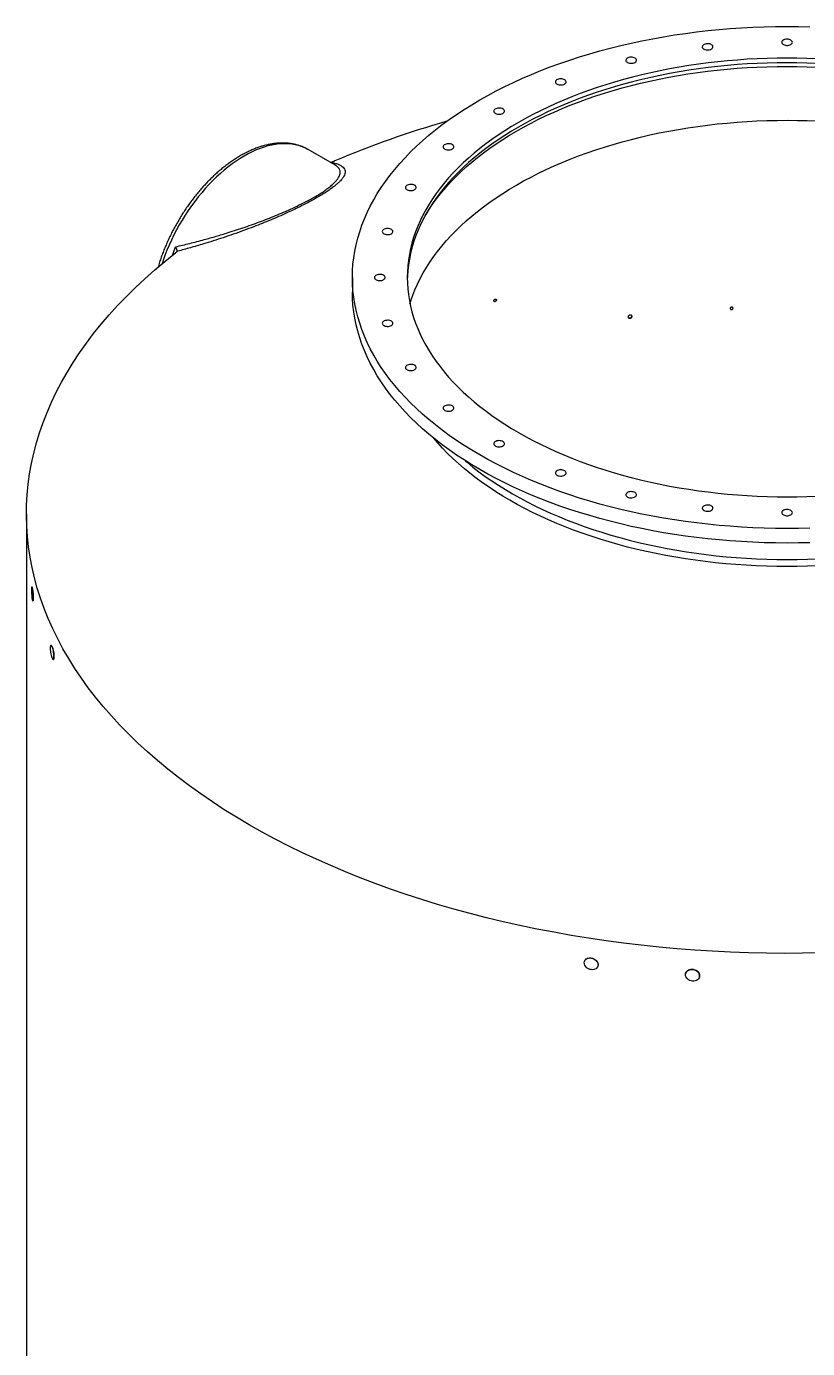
# Model space of a CAD drawing. Header units: millimetres. Extents: x 0 to 594, y 0 to 420.
# Drawn here: x 326.3 to 362.8, y 62.7 to 124.5 of the extents above; entities that cross this region are included whole.
import ezdxf

# ---------------------------------------------------------------- set-up
doc = ezdxf.new("R2010")
doc.units = ezdxf.units.MM

msp = doc.modelspace()

# ---------------------------------------------------------------- linework, layer by layer
at = {"color": 7, "linetype": 'Continuous', "lineweight": 25}
for p, q in [((340.7214, 118.0443), (339.4864, 118.7573)), ((340.5165, 118.1626), (340.5687, 118.1698)), ((340.7237, 118.0399), (340.7202, 118.042)), ((333.3461, 114.0003), (333.3468, 114.008)), ((341.5502, 112.7809), (341.5502, 112.1004)), ((354.6228, 110.9776), (354.619, 110.9985)), ((326.3002, 101.7122), (326.3002, 47.8264)), ((326.5522, 98.3142), (326.5516, 98.3141)), ((326.5997, 97.6492), (326.6002, 97.6492)), ((327.4501, 95.5725), (327.4495, 95.5724)), ((327.5509, 94.9135), (327.5515, 94.9136)), ((352.4181, 80.8242), (352.4177, 80.8234)), ((353.023, 80.544), (353.0234, 80.5447)), ((357.1389, 80.2214), (357.1387, 80.2206)), ((357.7902, 80.0793), (357.7904, 80.0802))]:
    msp.add_line(p, q, dxfattribs=at)
at = {"color": 7, "linetype": 'Continuous', "lineweight": 25, "flags": 128}
for points in [[(347.5057, 121.081), (347.887, 121.2954), (348.2779, 121.504), (348.6781, 121.7066), (349.0873, 121.9031), (349.5054, 122.0934), (349.9319, 122.2772), (350.3666, 122.4546), (350.8092, 122.6253), (351.2594, 122.7893), (351.7169, 122.9464), (352.1813, 123.0966), (352.6524, 123.2397), (353.1298, 123.3756), (353.6132, 123.5042), (354.1023, 123.6255), (354.5967, 123.7394), (355.0961, 123.8458), (355.6002, 123.9445), (356.1085, 124.0357), (356.6209, 124.1191), (357.1368, 124.1947), (357.656, 124.2625), (358.1781, 124.3225), (358.7027, 124.3745), (359.2295, 124.4186), (359.7581, 124.4547), (360.2882, 124.4829), (360.8194, 124.503), (361.3513, 124.515), (361.8835, 124.519), (362.4158, 124.515), (362.9477, 124.503)], [(358.3438, 123.4648), (358.3777, 123.4892), (358.4017, 123.5171), (358.4148, 123.5474), (358.4162, 123.5786), (358.406, 123.6092), (358.3847, 123.6379), (358.3531, 123.6633), (358.3129, 123.6841), (358.2658, 123.6995), (358.2142, 123.7086), (358.1603, 123.7111), (358.1067, 123.7069), (358.056, 123.6962), (358.0104, 123.6794), (357.9722, 123.6573), (357.9431, 123.631), (357.9244, 123.6017), (357.9171, 123.5708), (357.9215, 123.5397), (357.9374, 123.5098), (357.964, 123.4827), (358.0001, 123.4595), (358.044, 123.4412), (358.0937, 123.4289), (358.1468, 123.423), (358.2008, 123.4239), (358.2533, 123.4314), (358.3017, 123.4453), (358.3438, 123.4648)], [(362.0603, 123.6761), (362.0942, 123.7005), (362.1182, 123.7284), (362.1312, 123.7587), (362.1327, 123.7899), (362.1225, 123.8206), (362.1011, 123.8492), (362.0696, 123.8746), (362.0294, 123.8954), (361.9823, 123.9108), (361.9306, 123.9199), (361.8768, 123.9225), (361.8232, 123.9182), (361.7724, 123.9075), (361.7269, 123.8907), (361.6887, 123.8686), (361.6596, 123.8423), (361.6409, 123.813), (361.6336, 123.7821), (361.638, 123.751), (361.6539, 123.7212), (361.6805, 123.694), (361.7166, 123.6708), (361.7605, 123.6526), (361.8101, 123.6402), (361.8632, 123.6343), (361.9173, 123.6352), (361.9697, 123.6427), (362.0182, 123.6566), (362.0603, 123.6761)], [(363.2775, 123.0057), (362.8134, 123.0233), (362.3486, 123.0338), (361.8835, 123.0373), (361.4184, 123.0338), (360.9537, 123.0233), (360.4896, 123.0057), (360.0264, 122.9812), (359.5645, 122.9496), (359.1042, 122.9111), (358.6458, 122.8656), (358.1896, 122.8132), (357.736, 122.7539), (357.2852, 122.6879), (356.8375, 122.615), (356.3933, 122.5353), (355.9529, 122.449), (355.5165, 122.3561), (355.0845, 122.2566), (354.6572, 122.1506), (354.2348, 122.0382), (353.8176, 121.9194), (353.406, 121.7944), (353.0002, 121.6632), (352.6005, 121.5259), (352.2071, 121.3827), (351.8204, 121.2335), (351.4405, 121.0785), (351.0679, 120.9179), (350.7026, 120.7516), (350.345, 120.5799), (349.9953, 120.4029), (349.6538, 120.2206), (349.3206, 120.0333), (348.996, 119.841), (348.6803, 119.6438), (348.3736, 119.4419), (348.0762, 119.2355), (347.7883, 119.0246), (347.51, 118.8095), (347.2415, 118.5902), (346.9831, 118.3669), (346.7349, 118.1399), (346.4971, 117.9091), (346.2699, 117.6748), (346.0533, 117.4372), (345.8476, 117.1964), (345.6529, 116.9525), (345.4693, 116.7058), (345.2969, 116.4565), (345.1359, 116.2045), (344.9864, 115.9503), (344.8485, 115.6939), (344.7222, 115.4354), (344.6077, 115.1752), (344.5051, 114.9133), (344.4144, 114.65), (344.3356, 114.3853), (344.2689, 114.1196), (344.2142, 113.853), (344.1716, 113.5856), (344.1412, 113.3176), (344.1229, 113.0493), (344.1169, 112.7809), (344.1229, 112.5124), (344.1412, 112.2441), (344.1716, 111.9761), (344.2142, 111.7088), (344.2689, 111.4421), (344.3356, 111.1764), (344.4144, 110.9118), (344.5051, 110.6484), (344.6077, 110.3865), (344.7222, 110.1263), (344.8485, 109.8679), (344.9864, 109.6114), (345.1359, 109.3572), (345.2969, 109.1053), (345.4693, 108.8559), (345.6529, 108.6092), (345.8476, 108.3653), (346.0533, 108.1245), (346.2699, 107.8869), (346.4971, 107.6526), (346.7349, 107.4219), (346.9831, 107.1948), (347.2415, 106.9715), (347.51, 106.7523), (347.7883, 106.5371), (348.0762, 106.3262), (348.3736, 106.1198), (348.6803, 105.9179), (348.996, 105.7208), (349.3206, 105.5284), (349.6538, 105.3411), (349.9953, 105.1588), (350.345, 104.9818), (350.7026, 104.8101), (351.0679, 104.6438), (351.4405, 104.4832), (351.8204, 104.3282), (352.2071, 104.1791), (352.6005, 104.0358), (353.0002, 103.8985), (353.406, 103.7673), (353.8176, 103.6423), (354.2348, 103.5235), (354.6572, 103.4111), (355.0845, 103.3051), (355.5165, 103.2056), (355.9529, 103.1127), (356.3933, 103.0264), (356.8375, 102.9467), (357.2852, 102.8739), (357.736, 102.8078), (358.1896, 102.7485), (358.6458, 102.6961), (359.1042, 102.6507), (359.5645, 102.6121), (360.0264, 102.5806), (360.4896, 102.556), (360.9537, 102.5384), (361.4184, 102.5279), (361.8835, 102.5244), (362.3486, 102.5279), (362.8134, 102.5384), (363.2775, 102.556)], [(354.7702, 122.839), (354.804, 122.8633), (354.8281, 122.8913), (354.8411, 122.9216), (354.8426, 122.9528), (354.8324, 122.9834), (354.811, 123.0121), (354.7795, 123.0374), (354.7393, 123.0583), (354.6922, 123.0736), (354.6405, 123.0828), (354.5866, 123.0853), (354.5331, 123.0811), (354.4823, 123.0704), (354.4368, 123.0536), (354.3985, 123.0315), (354.3694, 123.0052), (354.3508, 122.9759), (354.3435, 122.945), (354.3479, 122.9139), (354.3637, 122.884), (354.3904, 122.8569), (354.4265, 122.8336), (354.4704, 122.8154), (354.52, 122.8031), (354.5731, 122.7972), (354.6272, 122.7981), (354.6796, 122.8056), (354.728, 122.8195), (354.7702, 122.839)], [(363.2775, 122.788), (362.8134, 122.8055), (362.3486, 122.8161), (361.8835, 122.8196), (361.4184, 122.8161), (360.9537, 122.8055), (360.4896, 122.788), (360.0264, 122.7634), (359.5645, 122.7319), (359.1042, 122.6933), (358.6458, 122.6478), (358.1896, 122.5955), (357.736, 122.5362), (357.2852, 122.4701), (356.8375, 122.3972), (356.3933, 122.3176), (355.9529, 122.2313), (355.5165, 122.1384), (355.0845, 122.0389), (354.6572, 121.9329), (354.2348, 121.8205), (353.8176, 121.7017), (353.406, 121.5767), (353.0002, 121.4455), (352.6005, 121.3082), (352.2071, 121.1649), (351.8204, 121.0157), (351.4405, 120.8608), (351.0679, 120.7001), (350.7026, 120.5339), (350.345, 120.3622), (349.9953, 120.1852), (349.6538, 120.0029), (349.3206, 119.8155), (348.996, 119.6232), (348.6803, 119.426), (348.3736, 119.2242), (348.0762, 119.0177), (347.7883, 118.8069), (347.51, 118.5917), (347.2415, 118.3725), (346.9831, 118.1492), (346.7349, 117.9221), (346.4971, 117.6914), (346.2699, 117.4571), (346.0533, 117.2195), (345.8476, 116.9786), (345.6529, 116.7348), (345.4693, 116.4881), (345.2969, 116.2387), (345.1359, 115.9868), (344.9864, 115.7325), (344.8485, 115.4761), (344.7222, 115.2177), (344.6077, 114.9574), (344.5051, 114.6956), (344.4144, 114.4322), (344.3356, 114.1676), (344.2689, 113.9019), (344.2142, 113.6352), (344.1716, 113.3678), (344.1412, 113.0999), (344.1229, 112.8316), (344.1179, 112.672)], [(344.9546, 115.6755), (345.0102, 115.7675), (345.1724, 116.0213), (345.3461, 116.2726), (345.5311, 116.5211), (345.7272, 116.7668), (345.9345, 117.0094), (346.1527, 117.2488), (346.3817, 117.4849), (346.6213, 117.7174), (346.8713, 117.9462), (347.1317, 118.1711), (347.4021, 118.392), (347.6825, 118.6088), (347.9726, 118.8212), (348.2723, 119.0292), (348.5812, 119.2326), (348.8993, 119.4312), (349.2263, 119.625), (349.562, 119.8138), (349.9061, 119.9974), (350.2584, 120.1758), (350.6187, 120.3488), (350.9867, 120.5162), (351.3622, 120.6781), (351.7449, 120.8342), (352.1345, 120.9845), (352.5308, 121.1289), (352.9335, 121.2672), (353.3424, 121.3994), (353.7571, 121.5253), (354.1774, 121.645), (354.6029, 121.7582), (355.0335, 121.865), (355.4687, 121.9653), (355.9084, 122.0589), (356.3521, 122.1458), (356.7996, 122.2261), (357.2507, 122.2995), (357.7048, 122.3661), (358.1619, 122.4258), (358.6215, 122.4786), (359.0833, 122.5244), (359.5471, 122.5632), (360.0125, 122.595), (360.4791, 122.6197), (360.9467, 122.6374), (361.415, 122.6481), (361.8835, 122.6516), (362.3521, 122.6481), (362.8203, 122.6374), (363.2879, 122.6197)], [(351.4767, 121.8228), (351.5106, 121.8471), (351.5346, 121.875), (351.5476, 121.9053), (351.5491, 121.9365), (351.5389, 121.9672), (351.5175, 121.9958), (351.486, 122.0212), (351.4458, 122.042), (351.3987, 122.0574), (351.347, 122.0665), (351.2931, 122.0691), (351.2396, 122.0649), (351.1888, 122.0541), (351.1433, 122.0373), (351.1051, 122.0152), (351.0759, 121.9889), (351.0573, 121.9596), (351.05, 121.9287), (351.0544, 121.8976), (351.0703, 121.8678), (351.0969, 121.8406), (351.133, 121.8174), (351.1769, 121.7992), (351.2265, 121.7868), (351.2796, 121.781), (351.3337, 121.7818), (351.3861, 121.7893), (351.4346, 121.8032), (351.4767, 121.8228)], [(362.9477, 101.0588), (362.4158, 101.0467), (361.8835, 101.0427), (361.3513, 101.0467), (360.8194, 101.0588), (360.2882, 101.0789), (359.7581, 101.107), (359.2295, 101.1431), (358.7027, 101.1872), (358.1781, 101.2392), (357.656, 101.2992), (357.1368, 101.367), (356.6209, 101.4426), (356.1085, 101.5261), (355.6002, 101.6172), (355.0961, 101.716), (354.5967, 101.8223), (354.1023, 101.9362), (353.6132, 102.0575), (353.1298, 102.1861), (352.6524, 102.3221), (352.1813, 102.4651), (351.7169, 102.6153), (351.2594, 102.7724), (350.8092, 102.9364), (350.3666, 103.1071), (349.9319, 103.2845), (349.5054, 103.4683), (349.0873, 103.6586), (348.6781, 103.8551), (348.2779, 104.0577), (347.887, 104.2663), (347.5057, 104.4807), (347.1342, 104.7008), (346.7729, 104.9265), (346.4219, 105.1575), (346.0816, 105.3938), (345.752, 105.6351), (345.4335, 105.8813), (345.1263, 106.1323), (344.8306, 106.3878), (344.5465, 106.6477), (344.2743, 106.9118), (344.0142, 107.1799), (343.7664, 107.4518), (343.531, 107.7274), (343.3081, 108.0065), (343.098, 108.2889), (342.9007, 108.5743), (342.7165, 108.8626), (342.5454, 109.1536), (342.3875, 109.447), (342.243, 109.7428), (342.112, 110.0406), (341.9945, 110.3404), (341.8907, 110.6417), (341.8005, 110.9446), (341.7241, 111.2487), (341.6616, 111.5539), (341.6129, 111.8599), (341.5781, 112.1665), (341.5572, 112.4736), (341.5502, 112.7809), (341.5572, 113.0881), (341.5781, 113.3952), (341.6129, 113.7018), (341.6616, 114.0078), (341.7241, 114.313), (341.8005, 114.6171), (341.8907, 114.92), (341.9945, 115.2214), (342.112, 115.5211), (342.243, 115.8189), (342.3875, 116.1147), (342.5454, 116.4082), (342.7165, 116.6991), (342.9007, 116.9874), (343.098, 117.2729), (343.3081, 117.5552), (343.531, 117.8343), (343.7664, 118.1099), (344.0142, 118.3818), (344.2743, 118.65), (344.5465, 118.914), (344.8306, 119.1739), (345.1263, 119.4294), (345.4335, 119.6804), (345.752, 119.9266), (346.0816, 120.1679), (346.4219, 120.4042), (346.7729, 120.6352), (347.1342, 120.8609), (347.5057, 121.081)], [(348.5899, 120.4551), (348.6238, 120.4794), (348.6478, 120.5074), (348.6608, 120.5377), (348.6623, 120.5689), (348.6521, 120.5995), (348.6308, 120.6282), (348.5992, 120.6535), (348.559, 120.6744), (348.5119, 120.6897), (348.4602, 120.6989), (348.4064, 120.7014), (348.3528, 120.6972), (348.3021, 120.6864), (348.2565, 120.6696), (348.2183, 120.6476), (348.1892, 120.6213), (348.1705, 120.592), (348.1632, 120.5611), (348.1676, 120.5299), (348.1835, 120.5001), (348.2101, 120.4729), (348.2462, 120.4497), (348.2901, 120.4315), (348.3398, 120.4192), (348.3928, 120.4133), (348.4469, 120.4141), (348.4993, 120.4217), (348.5478, 120.4355), (348.5899, 120.4551)], [(349.2263, 117.1041), (349.562, 117.2929), (349.9061, 117.4765), (350.2584, 117.6549), (350.6187, 117.8279), (350.9867, 117.9953), (351.3622, 118.1572), (351.7449, 118.3133), (352.1345, 118.4636), (352.5308, 118.608), (352.9335, 118.7463), (353.3424, 118.8785), (353.7571, 119.0044), (354.1774, 119.1241), (354.6029, 119.2373), (355.0335, 119.3441), (355.4687, 119.4444), (355.9084, 119.538), (356.3521, 119.6249), (356.7996, 119.7052), (357.2507, 119.7786), (357.7048, 119.8452), (358.1619, 119.9049), (358.6215, 119.9577), (359.0833, 120.0035), (359.5471, 120.0423), (360.0125, 120.0741), (360.4791, 120.0989), (360.9467, 120.1165), (361.415, 120.1272), (361.8835, 120.1307), (362.3521, 120.1272), (362.8203, 120.1165), (363.2879, 120.0989)], [(346.2208, 118.7886), (346.2547, 118.8129), (346.2787, 118.8409), (346.2917, 118.8712), (346.2932, 118.9024), (346.283, 118.933), (346.2617, 118.9617), (346.2301, 118.987), (346.1899, 119.0079), (346.1428, 119.0232), (346.0911, 119.0324), (346.0373, 119.0349), (345.9837, 119.0307), (345.9329, 119.0199), (345.8874, 119.0031), (345.8492, 118.9811), (345.8201, 118.9548), (345.8014, 118.9255), (345.7941, 118.8946), (345.7985, 118.8635), (345.8144, 118.8336), (345.841, 118.8065), (345.8771, 118.7832), (345.921, 118.765), (345.9706, 118.7527), (346.0237, 118.7468), (346.0778, 118.7476), (346.1302, 118.7552), (346.1787, 118.769), (346.2208, 118.7886)], [(344.4604, 116.8873), (344.4943, 116.9116), (344.5183, 116.9396), (344.5313, 116.9699), (344.5328, 117.0011), (344.5226, 117.0317), (344.5012, 117.0604), (344.4697, 117.0857), (344.4295, 117.1066), (344.3824, 117.1219), (344.3307, 117.1311), (344.2768, 117.1336), (344.2233, 117.1294), (344.1725, 117.1186), (344.127, 117.1018), (344.0888, 117.0798), (344.0596, 117.0535), (344.041, 117.0242), (344.0337, 116.9933), (344.0381, 116.9622), (344.054, 116.9323), (344.0806, 116.9052), (344.1167, 116.8819), (344.1606, 116.8637), (344.2102, 116.8514), (344.2633, 116.8455), (344.3174, 116.8464), (344.3698, 116.8539), (344.4183, 116.8678), (344.4604, 116.8873)], [(344.2443, 111.5546), (344.2833, 111.6804), (344.3747, 111.9457), (344.4781, 112.2096), (344.5934, 112.4717), (344.7206, 112.7321), (344.8596, 112.9905), (345.0102, 113.2466), (345.1724, 113.5004), (345.3461, 113.7517), (345.5311, 114.0002), (345.7272, 114.2459), (345.9345, 114.4885), (346.1527, 114.728), (346.3817, 114.964), (346.6213, 115.1965), (346.8713, 115.4253), (347.1317, 115.6502), (347.4021, 115.8711), (347.6825, 116.0879), (347.9726, 116.3003), (348.2723, 116.5083), (348.5812, 116.7117), (348.8993, 116.9103), (349.2263, 117.1041)], [(343.3763, 114.8243), (343.4102, 114.8486), (343.4342, 114.8766), (343.4473, 114.9068), (343.4487, 114.938), (343.4385, 114.9687), (343.4172, 114.9974), (343.3856, 115.0227), (343.3454, 115.0435), (343.2984, 115.0589), (343.2467, 115.0681), (343.1928, 115.0706), (343.1392, 115.0664), (343.0885, 115.0556), (343.0429, 115.0388), (343.0047, 115.0168), (342.9756, 114.9905), (342.957, 114.9612), (342.9497, 114.9302), (342.954, 114.8991), (342.9699, 114.8693), (342.9965, 114.8421), (343.0326, 114.8189), (343.0765, 114.8007), (343.1262, 114.7884), (343.1793, 114.7825), (343.2333, 114.7833), (343.2858, 114.7909), (343.3342, 114.8047), (343.3763, 114.8243)], [(363.458, 81.1905), (362.615, 81.1747), (361.7716, 81.1705), (360.9282, 81.1778), (360.0854, 81.1966), (359.2435, 81.227), (358.4032, 81.2689), (357.5648, 81.3223), (356.7288, 81.3871), (355.8958, 81.4633), (355.0661, 81.5509), (354.2402, 81.6499), (353.4186, 81.7601), (352.6018, 81.8815), (351.7902, 82.0141), (350.9843, 82.1578), (350.1845, 82.3124), (349.3912, 82.4779), (348.605, 82.6543), (347.8263, 82.8413), (347.0554, 83.0389), (346.2929, 83.2471), (345.5391, 83.4656), (344.7945, 83.6944), (344.0595, 83.9333), (343.3346, 84.1821), (342.62, 84.4409), (341.9163, 84.7093), (341.2238, 84.9873), (340.5429, 85.2747), (339.874, 85.5713), (339.2175, 85.877), (338.5737, 86.1916), (337.943, 86.5149), (337.3258, 86.8468), (336.7223, 87.187), (336.133, 87.5353), (335.5582, 87.8917), (334.9981, 88.2558), (334.4532, 88.6274), (333.9236, 89.0064), (333.4098, 89.3926), (332.912, 89.7856), (332.4304, 90.1854), (331.9654, 90.5917), (331.5172, 91.0041), (331.0861, 91.4227), (330.6723, 91.847), (330.276, 92.2768), (329.8975, 92.7119), (329.537, 93.1521), (329.1946, 93.5971), (328.8706, 94.0467), (328.5651, 94.5006), (328.2784, 94.9585), (328.0105, 95.4202), (327.7617, 95.8855), (327.5321, 96.354), (327.3217, 96.8255), (327.1308, 97.2998), (326.9594, 97.7766), (326.8076, 98.2556), (326.6755, 98.7365), (326.5632, 99.2191), (326.4708, 99.7031), (326.3983, 100.1882), (326.3457, 100.6742), (326.313, 101.1607), (326.3004, 101.6476), (326.3077, 102.1345), (326.335, 102.6212), (326.3823, 103.1073), (326.4496, 103.5927), (326.5368, 104.077), (326.6438, 104.56), (326.7706, 105.0414), (326.9172, 105.5209), (327.0834, 105.9983), (327.2691, 106.4733), (327.4743, 106.9456), (327.6989, 107.4149), (327.9426, 107.8811), (328.2054, 108.3437), (328.4872, 108.8027), (328.7877, 109.2577), (329.1068, 109.7084), (329.4443, 110.1546), (329.8, 110.5961), (330.1738, 111.0327), (330.5654, 111.4639), (330.9746, 111.8897), (331.4011, 112.3098), (331.8448, 112.7239), (332.3054, 113.1318), (332.7825, 113.5333), (333.2761, 113.9282)], [(343.0103, 112.6788), (343.0442, 112.7031), (343.0682, 112.7311), (343.0812, 112.7614), (343.0827, 112.7926), (343.0725, 112.8232), (343.0511, 112.8519), (343.0196, 112.8772), (342.9794, 112.8981), (342.9323, 112.9134), (342.8806, 112.9226), (342.8268, 112.9251), (342.7732, 112.9209), (342.7224, 112.9102), (342.6769, 112.8933), (342.6387, 112.8713), (342.6096, 112.845), (342.5909, 112.8157), (342.5836, 112.7848), (342.588, 112.7537), (342.6039, 112.7238), (342.6305, 112.6967), (342.6666, 112.6734), (342.7105, 112.6552), (342.7601, 112.6429), (342.8132, 112.637), (342.8673, 112.6379), (342.9197, 112.6454), (342.9682, 112.6593), (343.0103, 112.6788)], [(362.9477, 100.3783), (362.4158, 100.3663), (361.8835, 100.3622), (361.3513, 100.3663), (360.8194, 100.3783), (360.2882, 100.3984), (359.7581, 100.4265), (359.2295, 100.4626), (358.7027, 100.5067), (358.1781, 100.5588), (357.656, 100.6187), (357.1368, 100.6866), (356.6209, 100.7622), (356.1085, 100.8456), (355.6002, 100.9367), (355.0961, 101.0355), (354.5967, 101.1419), (354.1023, 101.2557), (353.6132, 101.377), (353.1298, 101.5057), (352.6524, 101.6416), (352.1813, 101.7847), (351.7169, 101.9348), (351.2594, 102.092), (350.8092, 102.2559), (350.3666, 102.4267), (349.9319, 102.604), (349.5054, 102.7879), (349.0873, 102.9781), (348.6781, 103.1746), (348.2779, 103.3772), (347.887, 103.5858), (347.5057, 103.8003), (347.1342, 104.0204), (346.7729, 104.246), (346.4219, 104.4771), (346.0816, 104.7133), (345.752, 104.9547), (345.4335, 105.2009), (345.1263, 105.4518), (344.8306, 105.7073), (344.5465, 105.9672), (344.2743, 106.2313), (344.0142, 106.4994), (343.7664, 106.7714), (343.531, 107.047), (343.3081, 107.3261), (343.098, 107.6084), (342.9007, 107.8938), (342.7165, 108.1821), (342.5454, 108.4731), (342.3875, 108.7666), (342.243, 109.0623), (342.112, 109.3602), (341.9945, 109.6599), (341.8907, 109.9613), (341.8005, 110.2642), (341.7241, 110.5683), (341.6616, 110.8734), (341.6129, 111.1794), (341.5781, 111.4861), (341.5572, 111.7931), (341.5502, 112.1004)], [(348.2271, 111.6592), (348.2506, 111.669), (348.2705, 111.6857), (348.2839, 111.7066), (348.2885, 111.7285), (348.2839, 111.7482), (348.281, 111.7528)], [(343.3763, 110.5333), (343.4102, 110.5577), (343.4342, 110.5856), (343.4473, 110.6159), (343.4487, 110.6471), (343.4385, 110.6777), (343.4172, 110.7064), (343.3856, 110.7318), (343.3454, 110.7526), (343.2984, 110.768), (343.2467, 110.7771), (343.1928, 110.7797), (343.1392, 110.7754), (343.0885, 110.7647), (343.0429, 110.7479), (343.0047, 110.7258), (342.9756, 110.6995), (342.957, 110.6702), (342.9497, 110.6393), (342.954, 110.6082), (342.9699, 110.5784), (342.9965, 110.5512), (343.0326, 110.528), (343.0765, 110.5098), (343.1262, 110.4974), (343.1793, 110.4915), (343.2333, 110.4924), (343.2858, 110.4999), (343.3342, 110.5138), (343.3763, 110.5333)], [(354.4507, 110.9379), (354.4609, 110.9193), (354.4826, 110.9021), (354.5114, 110.8937), (354.5434, 110.8951), (354.5743, 110.9063), (354.6, 110.9256), (354.6169, 110.9505), (354.6228, 110.9776)], [(344.4604, 108.4703), (344.4943, 108.4946), (344.5183, 108.5226), (344.5313, 108.5529), (344.5328, 108.5841), (344.5226, 108.6147), (344.5012, 108.6434), (344.4697, 108.6687), (344.4295, 108.6896), (344.3824, 108.7049), (344.3307, 108.7141), (344.2768, 108.7166), (344.2233, 108.7124), (344.1725, 108.7017), (344.127, 108.6848), (344.0888, 108.6628), (344.0596, 108.6365), (344.041, 108.6072), (344.0337, 108.5763), (344.0381, 108.5452), (344.054, 108.5153), (344.0806, 108.4882), (344.1167, 108.4649), (344.1606, 108.4467), (344.2102, 108.4344), (344.2633, 108.4285), (344.3174, 108.4294), (344.3698, 108.4369), (344.4183, 108.4508), (344.4604, 108.4703)], [(346.2208, 106.569), (346.2547, 106.5933), (346.2787, 106.6213), (346.2917, 106.6516), (346.2932, 106.6828), (346.283, 106.7134), (346.2617, 106.7421), (346.2301, 106.7674), (346.1899, 106.7883), (346.1428, 106.8036), (346.0911, 106.8128), (346.0373, 106.8153), (345.9837, 106.8111), (345.9329, 106.8004), (345.8874, 106.7836), (345.8492, 106.7615), (345.8201, 106.7352), (345.8014, 106.7059), (345.7941, 106.675), (345.7985, 106.6439), (345.8144, 106.614), (345.841, 106.5869), (345.8771, 106.5636), (345.921, 106.5454), (345.9706, 106.5331), (346.0237, 106.5272), (346.0778, 106.5281), (346.1302, 106.5356), (346.1787, 106.5495), (346.2208, 106.569)], [(348.5899, 104.9025), (348.6238, 104.9268), (348.6478, 104.9548), (348.6608, 104.9851), (348.6623, 105.0163), (348.6521, 105.0469), (348.6308, 105.0756), (348.5992, 105.1009), (348.559, 105.1218), (348.5119, 105.1371), (348.4602, 105.1463), (348.4064, 105.1488), (348.3528, 105.1446), (348.3021, 105.1339), (348.2565, 105.1171), (348.2183, 105.095), (348.1892, 105.0687), (348.1705, 105.0394), (348.1632, 105.0085), (348.1676, 104.9774), (348.1835, 104.9475), (348.2101, 104.9204), (348.2462, 104.8971), (348.2901, 104.8789), (348.3398, 104.8666), (348.3928, 104.8607), (348.4469, 104.8616), (348.4993, 104.8691), (348.5478, 104.883), (348.5899, 104.9025)], [(351.4767, 103.5349), (351.5106, 103.5592), (351.5346, 103.5871), (351.5476, 103.6174), (351.5491, 103.6486), (351.5389, 103.6793), (351.5175, 103.7079), (351.486, 103.7333), (351.4458, 103.7541), (351.3987, 103.7695), (351.347, 103.7786), (351.2931, 103.7812), (351.2396, 103.777), (351.1888, 103.7662), (351.1433, 103.7494), (351.1051, 103.7273), (351.0759, 103.701), (351.0573, 103.6717), (351.05, 103.6408), (351.0544, 103.6097), (351.0703, 103.5799), (351.0969, 103.5527), (351.133, 103.5295), (351.1769, 103.5113), (351.2265, 103.4989), (351.2796, 103.4931), (351.3337, 103.4939), (351.3861, 103.5014), (351.4346, 103.5153), (351.4767, 103.5349)], [(354.7702, 102.5186), (354.804, 102.5429), (354.8281, 102.5709), (354.8411, 102.6012), (354.8426, 102.6324), (354.8324, 102.663), (354.811, 102.6917), (354.7795, 102.717), (354.7393, 102.7379), (354.6922, 102.7532), (354.6405, 102.7624), (354.5866, 102.7649), (354.5331, 102.7607), (354.4823, 102.7499), (354.4368, 102.7331), (354.3985, 102.7111), (354.3694, 102.6848), (354.3508, 102.6555), (354.3435, 102.6246), (354.3479, 102.5935), (354.3637, 102.5636), (354.3904, 102.5365), (354.4265, 102.5132), (354.4704, 102.495), (354.52, 102.4827), (354.5731, 102.4768), (354.6272, 102.4776), (354.6796, 102.4852), (354.728, 102.499), (354.7702, 102.5186)], [(358.3438, 101.8928), (358.3777, 101.9171), (358.4017, 101.9451), (358.4148, 101.9754), (358.4162, 102.0066), (358.406, 102.0372), (358.3847, 102.0659), (358.3531, 102.0912), (358.3129, 102.1121), (358.2658, 102.1274), (358.2142, 102.1366), (358.1603, 102.1391), (358.1067, 102.1349), (358.056, 102.1241), (358.0104, 102.1073), (357.9722, 102.0853), (357.9431, 102.059), (357.9244, 102.0297), (357.9171, 101.9987), (357.9215, 101.9676), (357.9374, 101.9378), (357.964, 101.9106), (358.0001, 101.8874), (358.044, 101.8692), (358.0937, 101.8569), (358.1468, 101.851), (358.2008, 101.8518), (358.2533, 101.8594), (358.3017, 101.8732), (358.3438, 101.8928)], [(362.0603, 101.6815), (362.0942, 101.7058), (362.1182, 101.7338), (362.1312, 101.764), (362.1327, 101.7952), (362.1225, 101.8259), (362.1011, 101.8546), (362.0696, 101.8799), (362.0294, 101.9007), (361.9823, 101.9161), (361.9306, 101.9253), (361.8768, 101.9278), (361.8232, 101.9236), (361.7724, 101.9128), (361.7269, 101.896), (361.6887, 101.8739), (361.6596, 101.8477), (361.6409, 101.8184), (361.6336, 101.7874), (361.638, 101.7563), (361.6539, 101.7265), (361.6805, 101.6993), (361.7166, 101.6761), (361.7605, 101.6579), (361.8101, 101.6456), (361.8632, 101.6397), (361.9173, 101.6405), (361.9697, 101.6481), (362.0182, 101.6619), (362.0603, 101.6815)], [(326.5757, 98.2539), (326.5676, 98.2859), (326.5598, 98.3062), (326.5527, 98.3141), (326.5464, 98.3092), (326.5412, 98.2917), (326.5374, 98.2622), (326.5351, 98.222), (326.5343, 98.1726), (326.5351, 98.1158), (326.5374, 98.0539), (326.5412, 97.9892), (326.5464, 97.9242), (326.5527, 97.8614), (326.5598, 97.8033), (326.5676, 97.752), (326.5757, 97.7095)], [(326.5757, 97.7095), (326.5837, 97.6775), (326.5915, 97.6571), (326.5987, 97.6493), (326.6049, 97.6542), (326.6101, 97.6717), (326.6139, 97.7011), (326.6163, 97.7413), (326.6171, 97.7907), (326.6163, 97.8475), (326.6139, 97.9094), (326.6101, 97.9741), (326.6049, 98.0391), (326.5987, 98.1019), (326.5915, 98.1601), (326.5837, 98.2114), (326.5757, 98.2539)], [(327.5002, 95.5152), (327.4835, 95.5462), (327.4674, 95.5656), (327.4525, 95.5726), (327.4395, 95.5669), (327.4289, 95.5488), (327.4209, 95.5189), (327.416, 95.4784), (327.4144, 95.4289), (327.416, 95.3722), (327.4209, 95.3106), (327.4289, 95.2464), (327.4395, 95.182), (327.4525, 95.12), (327.4674, 95.0627), (327.4835, 95.0123), (327.5002, 94.9708)], [(327.5002, 94.9708), (327.517, 94.9397), (327.5331, 94.9204), (327.5479, 94.9134), (327.5609, 94.919), (327.5716, 94.9372), (327.5795, 94.967), (327.5844, 95.0075), (327.5861, 95.057), (327.5844, 95.1137), (327.5795, 95.1753), (327.5716, 95.2396), (327.5609, 95.304), (327.5479, 95.366), (327.5331, 95.4233), (327.517, 95.4737), (327.5002, 95.5152)], [(352.7204, 80.4115), (352.6575, 80.4264), (352.5971, 80.4512), (352.5414, 80.4849), (352.4926, 80.5263), (352.4526, 80.5737), (352.4228, 80.6253), (352.4045, 80.6792), (352.3983, 80.7332), (352.4045, 80.7854), (352.4228, 80.8336), (352.4526, 80.8761), (352.4926, 80.9112), (352.5414, 80.9375), (352.5971, 80.9541), (352.6575, 80.9603), (352.7204, 80.9559)], [(352.7204, 80.9559), (352.7832, 80.941), (352.8436, 80.9162), (352.8993, 80.8825), (352.9481, 80.8411), (352.9882, 80.7937), (353.018, 80.7421), (353.0363, 80.6882), (353.0425, 80.6341), (353.0363, 80.582), (353.018, 80.5338), (352.9882, 80.4913), (352.9481, 80.4562), (352.8993, 80.4299), (352.8436, 80.4133), (352.7832, 80.4071), (352.7204, 80.4115)], [(357.4645, 79.8778), (357.3999, 79.8877), (357.3379, 79.9076), (357.2807, 79.9369), (357.2306, 79.9744), (357.1894, 80.0186), (357.1589, 80.0679), (357.1401, 80.1203), (357.1337, 80.1738), (357.1401, 80.2265), (357.1589, 80.2762), (357.1894, 80.321), (357.2306, 80.3593), (357.2807, 80.3895), (357.3379, 80.4106), (357.3999, 80.4216), (357.4645, 80.4221)], [(357.4645, 80.4221), (357.529, 80.4122), (357.591, 80.3923), (357.6482, 80.363), (357.6983, 80.3255), (357.7395, 80.2813), (357.77, 80.232), (357.7888, 80.1796), (357.7952, 80.1261), (357.7888, 80.0734), (357.77, 80.0237), (357.7395, 79.9789), (357.6983, 79.9406), (357.6482, 79.9104), (357.591, 79.8893), (357.529, 79.8783), (357.4645, 79.8778)]]:
    msp.add_lwpolyline(points, dxfattribs=at)
at = {"color": 8, "linetype": 'Continuous', "lineweight": 25, "flags": 128}
for points in [[(339.4864, 118.7573), (339.3854, 118.8118), (339.2455, 118.8756), (339.1003, 118.929), (338.9499, 118.9719), (338.7947, 119.0042), (338.635, 119.0259), (338.471, 119.0369), (338.3032, 119.0371), (338.1318, 119.0266), (337.9573, 119.0055), (337.7798, 118.9736), (337.5998, 118.9312), (337.4176, 118.8783), (337.2336, 118.8149), (337.0481, 118.7413), (336.8616, 118.6575), (336.6743, 118.5638), (336.4866, 118.4602), (336.2989, 118.3471), (336.1116, 118.2246), (335.9251, 118.093), (335.7396, 117.9525), (335.5556, 117.8034), (335.3734, 117.646), (335.1934, 117.4806), (335.016, 117.3075), (334.8414, 117.1271), (334.67, 116.9397), (334.5022, 116.7457), (334.3382, 116.5455), (334.1785, 116.3394), (334.0233, 116.1279), (333.8729, 115.9113), (333.7277, 115.6902), (333.5878, 115.4649), (333.4536, 115.2358), (333.3253, 115.0035), (333.2033, 114.7684), (333.0876, 114.5309), (332.9787, 114.2915), (332.8765, 114.0506), (332.7815, 113.8089), (332.6937, 113.5666), (332.6437, 113.4186)], [(363.3219, 99.2934), (362.843, 99.2753), (362.3634, 99.2644), (361.8835, 99.2608), (361.4036, 99.2644), (360.924, 99.2753), (360.4451, 99.2934), (359.9672, 99.3188), (359.4905, 99.3513), (359.0156, 99.3911), (358.5425, 99.438), (358.0718, 99.4921), (357.6037, 99.5532), (357.1385, 99.6214), (356.6766, 99.6966), (356.2182, 99.7788), (355.7637, 99.8678), (355.3134, 99.9637), (354.8677, 100.0664), (354.4267, 100.1758), (353.9908, 100.2918), (353.5604, 100.4143), (353.1356, 100.5433), (352.7169, 100.6787), (352.3044, 100.8204), (351.8985, 100.9682), (351.4994, 101.1222), (351.1075, 101.2821), (350.7229, 101.4479), (350.346, 101.6194), (349.977, 101.7966), (349.6161, 101.9792), (349.2637, 102.1673), (348.9199, 102.3607), (348.585, 102.5591), (348.2592, 102.7626), (347.9427, 102.9709), (347.6358, 103.1839), (347.3387, 103.4015), (347.0515, 103.6235), (346.7745, 103.8498), (346.5079, 104.0801), (346.2518, 104.3145), (346.0064, 104.5526), (345.7719, 104.7943), (345.5484, 105.0395), (345.3589, 105.2605)], [(346.829, 104.2102), (346.9119, 104.14), (347.1864, 103.9158), (347.4709, 103.6958), (347.7654, 103.4802), (348.0695, 103.2691), (348.3831, 103.0627), (348.7059, 102.8611), (349.0377, 102.6644), (349.3784, 102.4728), (349.7276, 102.2865), (350.0852, 102.1054), (350.4509, 101.9299), (350.8244, 101.7599), (351.2054, 101.5956), (351.5938, 101.4372), (351.9892, 101.2846), (352.3915, 101.1381), (352.8002, 100.9978), (353.2151, 100.8636), (353.636, 100.7358), (354.0626, 100.6143), (354.4945, 100.4994), (354.9314, 100.391), (355.3732, 100.2893), (355.8194, 100.1943), (356.2697, 100.106), (356.7239, 100.0246), (357.1816, 99.9501), (357.6426, 99.8825), (358.1065, 99.8219), (358.5729, 99.7683), (359.0416, 99.7218), (359.5123, 99.6824), (359.9846, 99.6502), (360.4582, 99.625), (360.9328, 99.6071), (361.408, 99.5963), (361.8835, 99.5927), (362.3591, 99.5963), (362.8343, 99.6071), (363.3089, 99.625)]]:
    msp.add_lwpolyline(points, dxfattribs=at)
at = {"color": 7, "linetype": 'Continuous', "lineweight": 25}
for centre, radius, start, end in [((358.5565, 76.207), 45.6478, 106.01264, 112.997262), ((348.2113, 111.7063), 0.0497, 219.868183, 288.545881), ((359.2831, 111.3438), 0.0595, 192.570264, 277.776636), ((359.2961, 111.3458), 0.0612, 265.300871, 1.800739)]:
    msp.add_arc(centre, radius, start, end, dxfattribs=at)
for points, knots in [([(339.4853, 118.7573), (339.4806, 118.7602), (339.4324, 118.79), (339.3358, 118.8379), (339.1956, 118.9002), (339.0503, 118.9521), (338.9007, 118.9948), (338.7469, 119.0279), (338.589, 119.0513), (338.4274, 119.065), (338.2623, 119.069), (338.0938, 119.0631), (337.9224, 119.0473), (337.7484, 119.0216), (337.572, 118.986), (337.3937, 118.9406), (337.2137, 118.8855), (337.0326, 118.8207), (336.8506, 118.7464), (336.6682, 118.6629), (336.4856, 118.5701), (336.3031, 118.4685), (336.1213, 118.3582), (335.9402, 118.2394), (335.7603, 118.1124), (335.5819, 117.9774), (335.4052, 117.8347), (335.2306, 117.6846), (335.0582, 117.5273), (334.8885, 117.3632), (334.7216, 117.1924), (334.5579, 117.0155), (334.3976, 116.8325), (334.241, 116.644), (334.0882, 116.4501), (333.9397, 116.2513), (333.7956, 116.0478), (333.6561, 115.8401), (333.5216, 115.6285), (333.3921, 115.4133), (333.268, 115.1949), (333.1494, 114.9737), (333.0366, 114.75), (332.9297, 114.5243), (332.829, 114.2969), (332.7346, 114.0682), (332.6466, 113.8386), (332.5656, 113.6085), (332.5017, 113.4136), (332.4676, 113.2958), (332.4557, 113.2546)], [0, 0, 0, 0, 0.0022661, 0.0228193, 0.0433699, 0.063943, 0.0845646, 0.1052589, 0.1260441, 0.1469345, 0.167938, 0.1890565, 0.2102869, 0.2316212, 0.2530485, 0.2745556, 0.2961282, 0.3177527, 0.3394157, 0.3611059, 0.3828131, 0.4045292, 0.4262468, 0.4479602, 0.4696663, 0.4913626, 0.5130478, 0.5347212, 0.5563824, 0.5780315, 0.599669, 0.6212958, 0.6429127, 0.6645206, 0.6861206, 0.707714, 0.7293017, 0.7508852, 0.7724657, 0.7940445, 0.8156228, 0.837202, 0.8587828, 0.880366, 0.9019545, 0.9235478, 0.9451483, 0.9667564, 0.9883741, 1, 1, 1, 1]), ([(340.5687, 118.1698), (340.5732, 118.1687), (340.5943, 118.1638), (340.6768, 118.1437), (340.8063, 118.1054), (340.9528, 118.0451), (341.0707, 117.9738), (341.1513, 117.8958), (341.1981, 117.8126), (341.2151, 117.7255), (341.2024, 117.6274), (341.1566, 117.5175), (341.0829, 117.4078), (340.9905, 117.3017), (340.8898, 117.2028), (340.7681, 117.0971), (340.6249, 116.9849), (340.46, 116.8667), (340.2721, 116.7425), (340.0632, 116.6132), (339.8351, 116.48), (339.5896, 116.3442), (339.3284, 116.2068), (339.0544, 116.069), (338.7706, 115.9319), (338.4526, 115.7841), (338.1001, 115.6272), (337.7149, 115.4631), (337.3277, 115.305), (336.9077, 115.1403), (336.4565, 114.9712), (335.9766, 114.8), (335.5029, 114.6389), (335.037, 114.488), (334.525, 114.3299), (333.9707, 114.1684), (333.5639, 114.0574), (333.3576, 114.0033), (333.3461, 114.0003)], [0, 0, 0, 0, 0.0028037, 0.0132975, 0.0529667, 0.0926869, 0.1323858, 0.1720262, 0.2040503, 0.2362036, 0.2683522, 0.300411, 0.3323556, 0.3541812, 0.3761098, 0.3980491, 0.4199311, 0.4417176, 0.4633936, 0.4851651, 0.5069326, 0.5286029, 0.5502354, 0.5719519, 0.5936835, 0.6153366, 0.643028, 0.6708172, 0.69864, 0.7263774, 0.7613824, 0.7964822, 0.8316564, 0.8668348, 0.9019057, 0.9495481, 0.9971963, 1, 1, 1, 1]), ([(340.7225, 118.227), (340.6911, 118.214), (340.6426, 118.1941), (340.5879, 118.1761), (340.5687, 118.1698)], [0, 0, 0, 0, 0.6481322, 1, 1, 1, 1]), ([(333.3461, 114.0003), (333.342, 113.9936), (333.3337, 113.98), (333.3095, 113.9554), (333.2875, 113.9375), (333.2761, 113.9282)], [0, 0, 0, 0, 0.31818942, 0.64757129, 1, 1, 1, 1]), ([(333.3477, 114.0196), (333.3499, 114.0309), (333.3553, 114.0594), (333.3297, 114.1291), (333.2983, 114.1863), (333.2794, 114.2155), (333.2793, 114.2157)], [0, 0, 0, 0, 0.2488578, 0.6290768, 0.9977582, 1, 1, 1, 1]), ([(348.2271, 111.6592), (348.2221, 111.6583), (348.2102, 111.6562), (348.1928, 111.659), (348.1793, 111.6667), (348.1698, 111.6782), (348.1648, 111.6927), (348.1661, 111.7116), (348.1743, 111.7307), (348.1884, 111.7479), (348.2067, 111.7614), (348.2204, 111.7659), (348.2271, 111.7681)], [0, 0, 0, 0, 0.0772511, 0.1845941, 0.2919291, 0.3591065, 0.4664831, 0.5738238, 0.6811633, 0.7885176, 0.8958546, 1, 1, 1, 1]), ([(348.2271, 111.7681), (348.2299, 111.7686), (348.2396, 111.7706), (348.2557, 111.7699), (348.2725, 111.7628), (348.2828, 111.7517), (348.2885, 111.7378), (348.2892, 111.7216), (348.2831, 111.7024), (348.2707, 111.6843), (348.2533, 111.6696), (348.2378, 111.6621), (348.229, 111.6597), (348.2271, 111.6592)], [0, 0, 0, 0, 0.0438248, 0.1511545, 0.2585027, 0.3658327, 0.4329933, 0.540322, 0.6476605, 0.7549999, 0.8623427, 0.9696789, 1, 1, 1, 1]), ([(359.2911, 111.3938), (359.2858, 111.3932), (359.2729, 111.3919), (359.254, 111.3841), (359.2394, 111.3724), (359.2292, 111.3582), (359.2237, 111.3423), (359.2252, 111.3238), (359.234, 111.307), (359.2493, 111.2939), (359.2691, 111.2857), (359.2839, 111.2851), (359.2911, 111.2849)], [0, 0, 0, 0, 0.0772533, 0.1845965, 0.2919544, 0.3591297, 0.4664703, 0.5738103, 0.6811832, 0.7885092, 0.8958468, 1, 1, 1, 1]), ([(359.2911, 111.2849), (359.2942, 111.2851), (359.3046, 111.2859), (359.3221, 111.2913), (359.3403, 111.3032), (359.3514, 111.3172), (359.3575, 111.3328), (359.3583, 111.3491), (359.3517, 111.3667), (359.3383, 111.3811), (359.3195, 111.3909), (359.3028, 111.394), (359.2932, 111.3938), (359.2911, 111.3938)], [0, 0, 0, 0, 0.0438253, 0.1511536, 0.2585013, 0.3658275, 0.4330238, 0.5403519, 0.6476886, 0.7549984, 0.8623378, 0.9696716, 1, 1, 1, 1]), ([(354.6036, 111.0117), (354.6104, 111.0062), (354.6239, 110.995), (354.6331, 110.9712), (354.6325, 110.9454), (354.6216, 110.9198), (354.6017, 110.8976), (354.5751, 110.8811), (354.5447, 110.8723), (354.514, 110.8721), (354.4865, 110.8806), (354.4652, 110.8967), (354.4526, 110.9188), (354.45, 110.9442), (354.4578, 110.9702), (354.4751, 110.9938), (354.4999, 111.0123), (354.5295, 111.0237), (354.5603, 111.0266), (354.5859, 111.0217), (354.5987, 111.0145), (354.6036, 111.0117)], [0, 0, 0, 0, 0.05369, 0.1073778, 0.1610512, 0.2147316, 0.2684109, 0.3220976, 0.3757946, 0.4294907, 0.4831867, 0.5368861, 0.5905728, 0.6442508, 0.6979249, 0.7516155, 0.8052936, 0.8589881, 0.9126826, 0.9663802, 1, 1, 1, 1]), ([(326.5523, 98.312), (326.5556, 98.3107), (326.5626, 98.3078), (326.5711, 98.2725), (326.5757, 98.2539)], [0, 0, 0, 0, 0.4724928, 1, 1, 1, 1]), ([(326.5757, 98.2539), (326.5758, 98.2532), (326.5806, 98.231), (326.5902, 98.176), (326.603, 98.0733), (326.6128, 97.9602), (326.6177, 97.8632), (326.6191, 97.7771), (326.6168, 97.707), (326.6102, 97.6571), (326.6031, 97.6536), (326.6, 97.652)], [0, 0, 0, 0, 0.0042635, 0.13795, 0.2716337, 0.4053297, 0.5390187, 0.6227351, 0.756422, 0.8901024, 1, 1, 1, 1]), ([(327.4503, 95.5709), (327.4576, 95.57), (327.4726, 95.5681), (327.4908, 95.5332), (327.5002, 95.5152)], [0, 0, 0, 0, 0.4829673, 1, 1, 1, 1]), ([(327.5002, 95.5152), (327.5005, 95.5145), (327.5104, 95.4929), (327.5302, 95.439), (327.5562, 95.3379), (327.576, 95.2259), (327.5859, 95.1296), (327.5887, 95.0436), (327.5841, 94.9733), (327.5709, 94.9231), (327.557, 94.9187), (327.5509, 94.9167)], [0, 0, 0, 0, 0.0042865, 0.138644, 0.2729979, 0.4073637, 0.5417243, 0.6258606, 0.7602183, 0.8945699, 1, 1, 1, 1]), ([(352.4186, 80.8238), (352.4334, 80.8484), (352.4636, 80.8984), (352.5469, 80.9454), (352.6367, 80.9642), (352.6966, 80.9582), (352.7204, 80.9559)], [0, 0, 0, 0, 0.2663319, 0.5423746, 0.8184077, 1, 1, 1, 1]), ([(352.7204, 80.9559), (352.7328, 80.9536), (352.7813, 80.9447), (352.8643, 80.9109), (352.9538, 80.8434), (353.0177, 80.7574), (353.0458, 80.6642), (353.0457, 80.5897), (353.0249, 80.5555), (353.0195, 80.5467)], [0, 0, 0, 0, 0.0606726, 0.2363425, 0.4120143, 0.5877025, 0.7633837, 0.9390501, 1, 1, 1, 1]), ([(357.4645, 80.4221), (357.4517, 80.4227), (357.4019, 80.4248), (357.3166, 80.41), (357.2256, 80.3627), (357.162, 80.2969), (357.148, 80.244), (357.1418, 80.2205)], [0, 0, 0, 0, 0.0833636, 0.3247246, 0.5660895, 0.8074754, 1, 1, 1, 1]), ([(357.7894, 80.0804), (357.7921, 80.0958), (357.8002, 80.1411), (357.7822, 80.2197), (357.7279, 80.3048), (357.6432, 80.3722), (357.5503, 80.4113), (357.4888, 80.4191), (357.4645, 80.4221)], [0, 0, 0, 0, 0.0999227, 0.2931567, 0.4863935, 0.6796396, 0.8728772, 1, 1, 1, 1])]:
    msp.add_open_spline(points, degree=3, knots=knots, dxfattribs=at)
at = {"color": 8, "linetype": 'Continuous', "lineweight": 25}
for points, knots in [([(333.2793, 114.2157), (333.3879, 114.2407), (333.6051, 114.2908), (333.9373, 114.372), (334.2743, 114.4579), (334.6839, 114.5671), (335.1694, 114.704), (335.6753, 114.8568), (336.1284, 115.0019), (336.525, 115.135), (336.9145, 115.2722), (337.2953, 115.4128), (337.669, 115.5574), (338.0445, 115.7099), (338.388, 115.8568), (338.6943, 115.9943), (338.9663, 116.1219), (339.2312, 116.2524), (339.4831, 116.383), (339.7167, 116.5113), (339.9334, 116.6376), (340.1327, 116.7621), (340.3256, 116.8924), (340.5022, 117.0245), (340.6586, 117.1577), (340.7829, 117.2828), (340.8745, 117.3976), (340.936, 117.5012), (340.9715, 117.5947), (340.9845, 117.6815), (340.9764, 117.7617), (340.9484, 117.8358), (340.8947, 117.9136), (340.823, 117.9829), (340.7514, 118.0239), (340.7237, 118.0399)], [0, 0, 0, 0, 0.0303674, 0.0607341, 0.0912092, 0.1216832, 0.1701072, 0.2185225, 0.2514915, 0.2844824, 0.3174371, 0.3476937, 0.3779449, 0.4089676, 0.4399808, 0.4633402, 0.4866959, 0.5107841, 0.534869, 0.5581136, 0.5813577, 0.6055136, 0.629672, 0.6590525, 0.6884418, 0.7190739, 0.7497149, 0.7788735, 0.8080733, 0.837248, 0.8674103, 0.8975967, 0.9277678, 0.9719757, 1, 1, 1, 1]), ([(333.1445, 113.8233), (333.1476, 113.8334), (333.1879, 113.9646), (333.2354, 114.0951), (333.2793, 114.2157)], [0, 0, 0, 0, 0.0763254, 1, 1, 1, 1])]:
    msp.add_open_spline(points, degree=3, knots=knots, dxfattribs=at)

doc.saveas('drawing.dxf')
